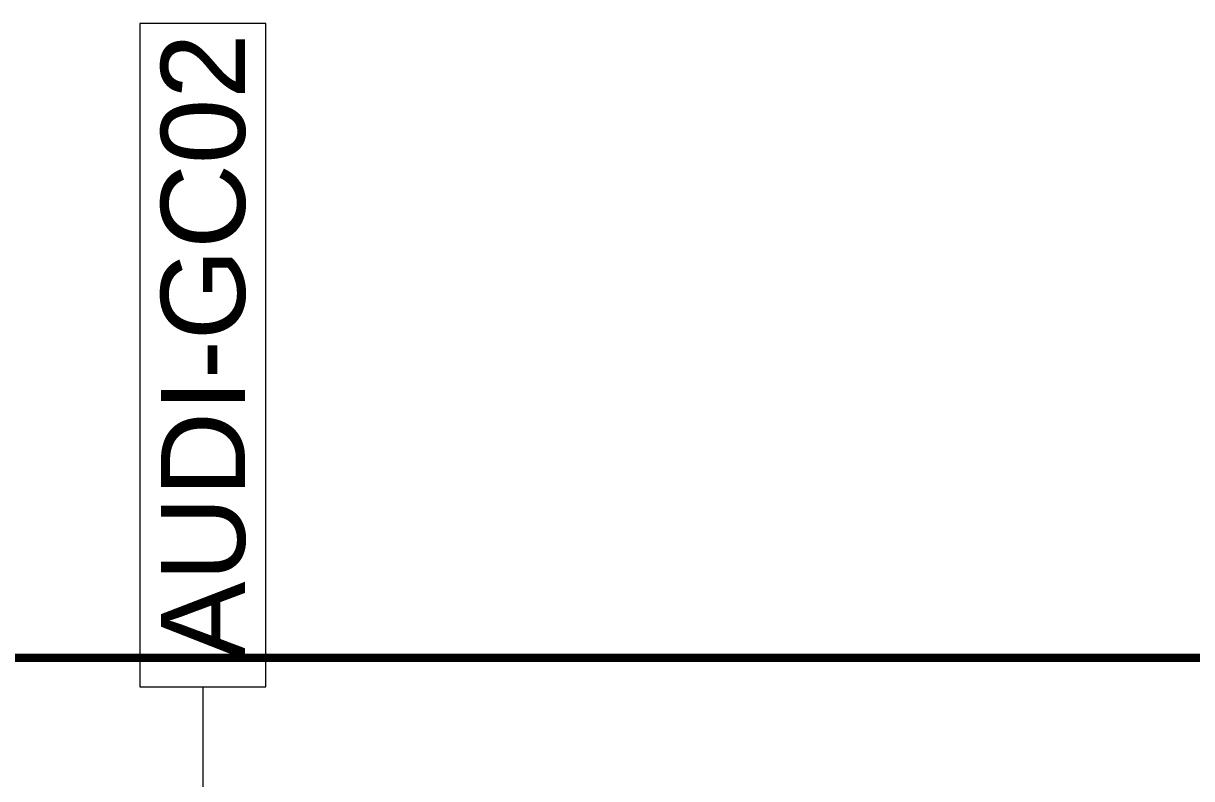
# Model space of a CAD drawing. Extents: x -2598 to 23780, y 0 to 8114.
# Drawn here: x 21487.9 to 21626.9, y 2867.4 to 2957.3 of the extents above; entities that cross this region are included whole.
import ezdxf
from ezdxf.enums import TextEntityAlignment as Align

# ---------------------------------------------------------------- set-up
doc = ezdxf.new("R2010")
doc.units = 0
doc.header["$LTSCALE"] = 25
doc.header["$MEASUREMENT"] = 0
doc.linetypes.add('HIDDEN2', pattern=[4.7625, 3.175, -1.5875])
doc.layers.get('0').update_dxf_attribs({"color": 9, "lineweight": 9})
doc.layers.add('21', color=9, linetype='Continuous', lineweight=9)
doc.layers.add('22', color=8, linetype='Continuous', lineweight=9)
doc.styles.add('Arial', font='arial.ttf', dxfattribs={"height": 2.5})

# ---------------------------------------------------------------- blocks, each defined once
blk = doc.blocks.new('0_wallno')
blk.add_lwpolyline([(-7.84, 1.5), (7.942, 1.5), (7.942, -1.5), (-7.84, -1.5)], close=True)
blk.add_lwpolyline([(7.942, 0), (16.132, 0)])
at = {"style": 'Arial'}
blk.add_attdef('GENISLIK', text='', height=2, dxfattribs=at).set_placement((8.442, 0), align=Align.BOTTOM_LEFT)
blk.add_attdef('DUVARNO', text='', height=2, dxfattribs=at).set_placement((0, 0), align=Align.MIDDLE_CENTER)
blk.add_attdef('YUKSEKLIK', text='', height=2, dxfattribs=at).set_placement((8.442, -0.5), align=Align.TOP_LEFT)
blk = doc.blocks.new('KAPI KODLARI ÇATI KATI')
at = {"layer": '22'}
ref = blk.add_blockref('0_wallno', (21509.24, 2918.09), dxfattribs=dict(at, xscale=-5, yscale=5, zscale=5, rotation=90))
ref.add_attrib('DUVARNO', 'AUDI-GC02', dxfattribs={"layer": '0', "height": 10, "rotation": 90, "style": 'Arial'}).set_placement((21509.24, 2918.83), align=Align.MIDDLE_CENTER)

msp = doc.modelspace()

# ---------------------------------------------------------------- linework, layer by layer
at = {"layer": '21', "linetype": 'HIDDEN2', "ltscale": 0.1, "const_width": 1}
msp.add_lwpolyline([(21106.72, 2881.81), (21846.44, 2881.81), (21846.44, 2723.15), (21106.72, 2723.15)], close=True, dxfattribs=at)

# ---------------------------------------------------------------- block references
at = {"layer": '22'}
msp.add_blockref('KAPI KODLARI ÇATI KATI', (0, 0), dxfattribs=at)

doc.saveas('drawing.dxf')
